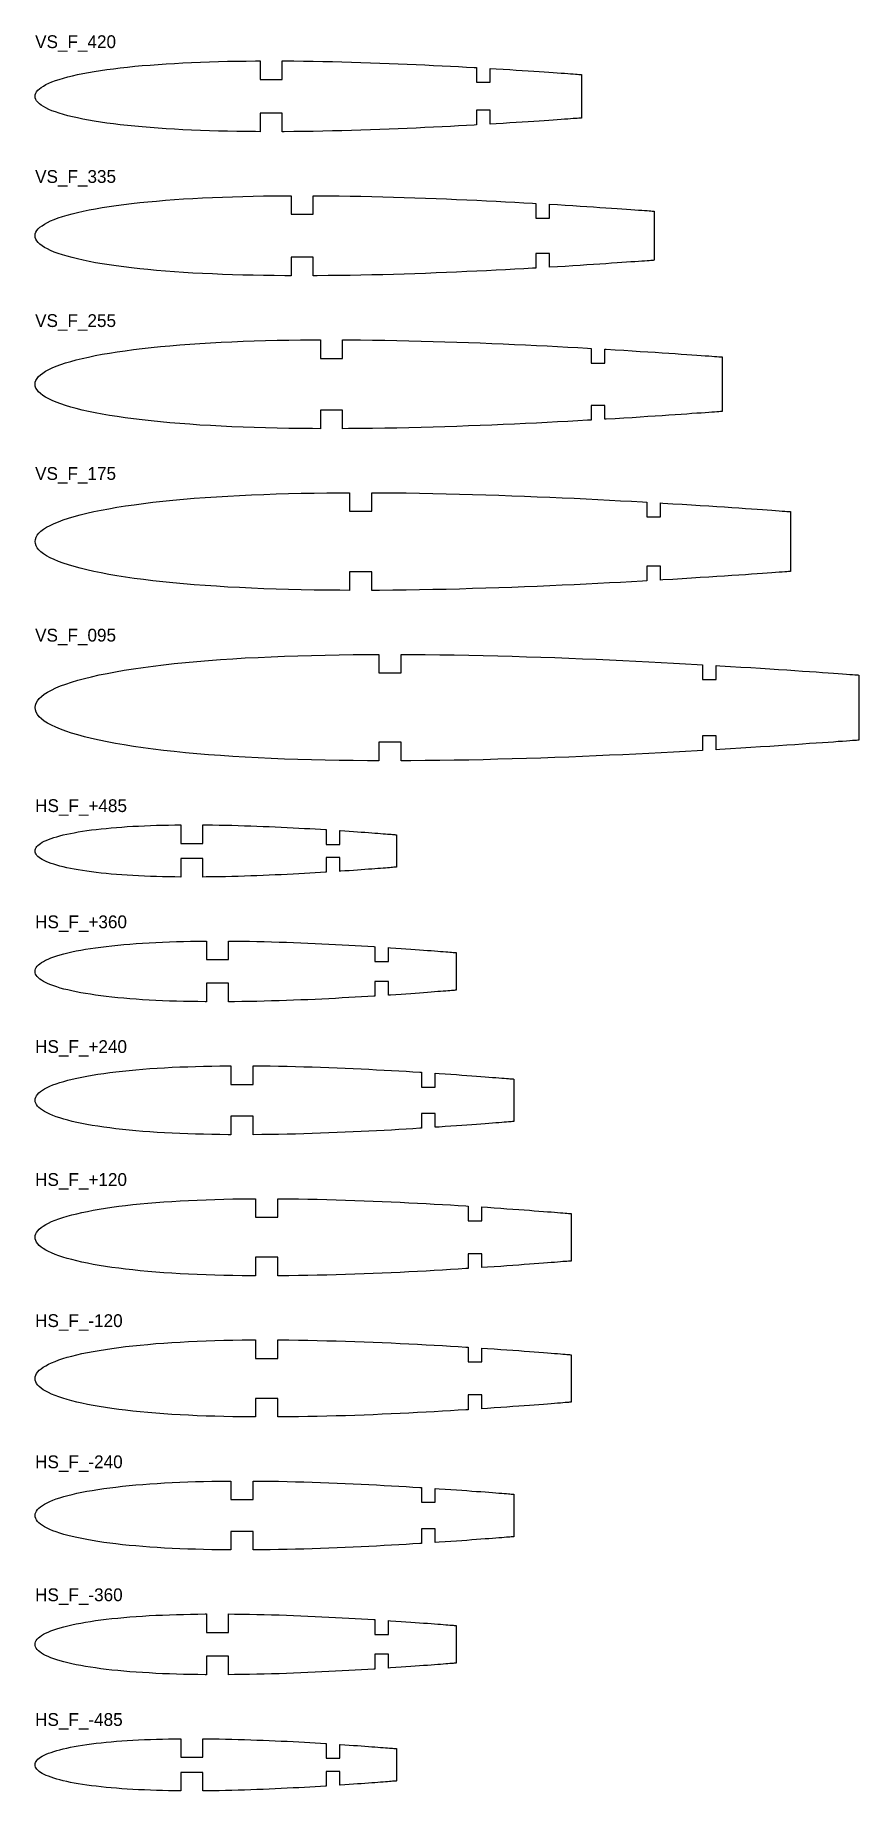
# Model space of a CAD drawing. Header units: millimetres. Extents: x 10 to 203, y 10 to 421.
import ezdxf

# ---------------------------------------------------------------- set-up
doc = ezdxf.new("R2010")
doc.units = ezdxf.units.MM
doc.layers.add('CUT', color=1, linetype='Continuous')
doc.layers.add('ENGRAVE_ID', color=5, linetype='Continuous')

msp = doc.modelspace()

# ---------------------------------------------------------------- linework, layer by layer
at = {"layer": 'CUT'}
for points in [[(10.64, 408.4), (10.99, 408.74), (11.43, 409.08), (11.94, 409.4), (12.53, 409.73), (13.2, 410.05), (13.95, 410.36), (14.76, 410.66), (15.66, 410.96), (16.62, 411.24), (17.66, 411.53), (18.76, 411.8), (19.94, 412.06), (21.18, 412.32), (22.49, 412.56), (23.86, 412.8), (25.3, 413.03), (26.79, 413.25), (28.35, 413.45), (29.96, 413.65), (31.63, 413.83), (33.34, 414.01), (35.11, 414.17), (36.93, 414.32), (38.8, 414.46), (40.7, 414.59), (42.65, 414.71), (44.64, 414.82), (46.67, 414.91), (48.73, 415), (50.82, 415.07), (52.94, 415.13), (55.08, 415.18), (57.25, 415.22), (59.44, 415.25), (61.65, 415.27), (62.69, 415.28), (62.69, 410.93), (67.89, 410.93), (67.89, 415.28), (68.36, 415.27), (70.61, 415.26), (72.87, 415.23), (75.13, 415.2), (77.39, 415.16), (79.64, 415.11), (81.89, 415.06), (84.12, 414.99), (86.35, 414.93), (88.56, 414.86), (90.75, 414.78), (92.92, 414.7), (95.06, 414.61), (97.18, 414.52), (99.27, 414.43), (101.33, 414.33), (103.36, 414.24), (105.35, 414.14), (107.3, 414.04), (109.2, 413.94), (111.07, 413.83), (112.89, 413.73), (113.44, 413.7), (113.44, 410.26), (116.64, 410.26), (116.64, 413.51), (118.04, 413.43), (119.65, 413.33), (121.21, 413.23), (122.7, 413.14), (124.14, 413.05), (125.51, 412.96), (126.82, 412.87), (128.06, 412.79), (129.24, 412.71), (130.34, 412.63), (131.38, 412.56), (132.34, 412.49), (133.24, 412.43), (134.05, 412.37), (134.8, 412.32), (135.47, 412.27), (136.06, 412.23), (136.57, 412.19), (137.01, 412.16), (137.36, 412.13), (137.64, 412.11), (137.84, 412.1), (137.96, 412.09), (138, 412.09), (138, 401.89), (137.96, 401.89), (137.84, 401.88), (137.64, 401.87), (137.36, 401.85), (137.01, 401.82), (136.57, 401.79), (136.06, 401.75), (135.47, 401.71), (134.8, 401.66), (134.05, 401.61), (133.24, 401.55), (132.34, 401.49), (131.38, 401.42), (130.34, 401.35), (129.24, 401.27), (128.06, 401.19), (126.82, 401.11), (125.51, 401.02), (124.14, 400.93), (122.7, 400.84), (121.21, 400.74), (119.65, 400.65), (118.04, 400.55), (116.64, 400.47), (116.64, 403.72), (113.44, 403.72), (113.44, 400.28), (112.89, 400.25), (111.07, 400.14), (109.2, 400.04), (107.3, 399.94), (105.35, 399.84), (103.36, 399.74), (101.33, 399.65), (99.27, 399.55), (97.18, 399.46), (95.06, 399.37), (92.92, 399.28), (90.75, 399.2), (88.56, 399.12), (86.35, 399.05), (84.12, 398.99), (81.89, 398.92), (79.64, 398.87), (77.39, 398.82), (75.13, 398.78), (72.87, 398.75), (70.61, 398.72), (68.36, 398.7), (67.89, 398.7), (67.89, 403.05), (62.69, 403.05), (62.69, 398.7), (61.65, 398.71), (59.44, 398.73), (57.25, 398.76), (55.08, 398.8), (52.94, 398.85), (50.82, 398.91), (48.73, 398.98), (46.67, 399.07), (44.64, 399.16), (42.65, 399.27), (40.7, 399.39), (38.8, 399.52), (36.93, 399.66), (35.11, 399.81), (33.34, 399.97), (31.63, 400.15), (29.96, 400.33), (28.35, 400.53), (26.79, 400.73), (25.3, 400.95), (23.86, 401.18), (22.49, 401.41), (21.18, 401.66), (19.94, 401.92), (18.76, 402.18), (17.66, 402.45), (16.62, 402.73), (15.66, 403.02), (14.76, 403.32), (13.95, 403.62), (13.2, 403.93), (12.53, 404.25), (11.94, 404.57), (11.43, 404.9), (10.99, 405.24), (10.64, 405.58), (10.36, 405.92), (10.16, 406.27), (10.04, 406.63), (10, 406.99), (10.04, 407.35), (10.16, 407.7), (10.36, 408.06)], [(10.72, 375.92), (11.13, 376.31), (11.62, 376.68), (12.2, 377.06), (12.87, 377.42), (13.63, 377.78), (14.47, 378.13), (15.4, 378.48), (16.41, 378.81), (17.5, 379.14), (18.67, 379.46), (19.93, 379.77), (21.26, 380.07), (22.67, 380.36), (24.15, 380.63), (25.7, 380.9), (27.33, 381.16), (29.02, 381.4), (30.78, 381.64), (32.61, 381.86), (34.5, 382.07), (36.44, 382.27), (38.45, 382.45), (40.51, 382.62), (42.62, 382.78), (44.78, 382.93), (46.99, 383.06), (49.24, 383.18), (51.54, 383.29), (53.87, 383.38), (56.24, 383.47), (58.64, 383.54), (61.07, 383.59), (63.53, 383.64), (66.01, 383.67), (68.51, 383.7), (69.97, 383.7), (69.97, 379.36), (75.17, 379.36), (75.17, 383.7), (76.11, 383.7), (78.66, 383.68), (81.22, 383.65), (83.78, 383.61), (86.34, 383.57), (88.89, 383.51), (91.43, 383.45), (93.97, 383.38), (96.49, 383.3), (98.99, 383.22), (101.47, 383.13), (103.93, 383.04), (106.36, 382.94), (108.76, 382.84), (111.13, 382.74), (113.46, 382.63), (115.76, 382.52), (118.01, 382.41), (120.22, 382.29), (122.38, 382.18), (124.49, 382.06), (126.55, 381.95), (127.29, 381.91), (127.29, 378.46), (130.49, 378.46), (130.49, 381.72), (130.5, 381.72), (132.39, 381.61), (134.22, 381.49), (135.98, 381.38), (137.67, 381.28), (139.3, 381.17), (140.85, 381.07), (142.33, 380.97), (143.74, 380.88), (145.07, 380.79), (146.33, 380.7), (147.5, 380.62), (148.59, 380.54), (149.6, 380.47), (150.53, 380.41), (151.37, 380.34), (152.13, 380.29), (152.8, 380.24), (153.38, 380.2), (153.87, 380.16), (154.28, 380.13), (154.59, 380.11), (154.82, 380.09), (154.95, 380.08), (155, 380.08), (155, 368.56), (154.95, 368.56), (154.82, 368.55), (154.59, 368.53), (154.28, 368.51), (153.87, 368.48), (153.38, 368.45), (152.8, 368.4), (152.13, 368.36), (151.37, 368.3), (150.53, 368.24), (149.6, 368.17), (148.59, 368.1), (147.5, 368.03), (146.33, 367.95), (145.07, 367.86), (143.74, 367.77), (142.33, 367.67), (140.85, 367.58), (139.3, 367.47), (137.67, 367.37), (135.98, 367.26), (134.22, 367.15), (132.39, 367.04), (130.5, 366.93), (130.49, 366.93), (130.49, 370.18), (127.29, 370.18), (127.29, 366.74), (126.55, 366.7), (124.49, 366.58), (122.38, 366.47), (120.22, 366.35), (118.01, 366.24), (115.76, 366.12), (113.46, 366.01), (111.13, 365.91), (108.76, 365.8), (106.36, 365.7), (103.93, 365.6), (101.47, 365.51), (98.99, 365.42), (96.49, 365.34), (93.97, 365.27), (91.43, 365.2), (88.89, 365.13), (86.34, 365.08), (83.78, 365.03), (81.22, 364.99), (78.66, 364.97), (76.11, 364.95), (75.17, 364.94), (75.17, 369.29), (69.97, 369.29), (69.97, 364.94), (68.51, 364.95), (66.01, 364.97), (63.53, 365.01), (61.07, 365.05), (58.64, 365.11), (56.24, 365.18), (53.87, 365.26), (51.54, 365.36), (49.24, 365.46), (46.99, 365.58), (44.78, 365.72), (42.62, 365.86), (40.51, 366.02), (38.45, 366.19), (36.44, 366.38), (34.5, 366.58), (32.61, 366.79), (30.78, 367.01), (29.02, 367.24), (27.33, 367.49), (25.7, 367.74), (24.15, 368.01), (22.67, 368.29), (21.26, 368.58), (19.93, 368.88), (18.67, 369.19), (17.5, 369.51), (16.41, 369.83), (15.4, 370.17), (14.47, 370.51), (13.63, 370.86), (12.87, 371.22), (12.2, 371.59), (11.62, 371.96), (11.13, 372.34), (10.72, 372.73), (10.41, 373.12), (10.18, 373.51), (10.05, 373.92), (10, 374.32), (10.05, 374.73), (10.18, 375.13), (10.41, 375.53)], [(10.8, 341.31), (11.25, 341.73), (11.8, 342.15), (12.44, 342.57), (13.19, 342.97), (14.03, 343.37), (14.96, 343.76), (15.99, 344.14), (17.11, 344.52), (18.33, 344.88), (19.63, 345.23), (21.02, 345.58), (22.5, 345.91), (24.06, 346.23), (25.71, 346.54), (27.44, 346.84), (29.24, 347.12), (31.12, 347.39), (33.08, 347.65), (35.1, 347.9), (37.2, 348.13), (39.36, 348.35), (41.59, 348.55), (43.88, 348.75), (46.22, 348.92), (48.62, 349.08), (51.07, 349.23), (53.57, 349.36), (56.12, 349.48), (58.71, 349.59), (61.34, 349.68), (64.01, 349.76), (66.71, 349.82), (69.44, 349.87), (72.19, 349.91), (74.97, 349.93), (76.83, 349.94), (76.83, 345.6), (82.03, 345.6), (82.03, 349.94), (83.41, 349.94), (86.24, 349.91), (89.08, 349.88), (91.92, 349.84), (94.76, 349.79), (97.59, 349.73), (100.42, 349.66), (103.23, 349.58), (106.03, 349.5), (108.81, 349.41), (111.56, 349.31), (114.29, 349.2), (116.99, 349.1), (119.66, 348.98), (122.29, 348.87), (124.88, 348.75), (127.43, 348.63), (129.93, 348.5), (132.38, 348.37), (134.78, 348.25), (137.12, 348.12), (139.41, 347.99), (140.31, 347.94), (140.31, 344.49), (143.51, 344.49), (143.51, 347.75), (143.8, 347.73), (145.9, 347.61), (147.92, 347.48), (149.88, 347.36), (151.76, 347.24), (153.56, 347.13), (155.29, 347.01), (156.94, 346.9), (158.5, 346.8), (159.98, 346.7), (161.37, 346.6), (162.67, 346.51), (163.89, 346.43), (165.01, 346.35), (166.04, 346.27), (166.97, 346.21), (167.81, 346.15), (168.56, 346.09), (169.2, 346.05), (169.75, 346.01), (170.2, 345.97), (170.55, 345.95), (170.8, 345.93), (170.95, 345.92), (171, 345.91), (171, 333.15), (170.95, 333.15), (170.8, 333.14), (170.55, 333.12), (170.2, 333.09), (169.75, 333.06), (169.2, 333.02), (168.56, 332.97), (167.81, 332.92), (166.97, 332.86), (166.04, 332.79), (165.01, 332.72), (163.89, 332.64), (162.67, 332.55), (161.37, 332.46), (159.98, 332.37), (158.5, 332.27), (156.94, 332.16), (155.29, 332.05), (153.56, 331.94), (151.76, 331.82), (149.88, 331.7), (147.92, 331.58), (145.9, 331.46), (143.8, 331.33), (143.51, 331.32), (143.51, 334.57), (140.31, 334.57), (140.31, 331.13), (139.41, 331.08), (137.12, 330.95), (134.78, 330.82), (132.38, 330.69), (129.93, 330.57), (127.43, 330.44), (124.88, 330.32), (122.29, 330.2), (119.66, 330.08), (116.99, 329.97), (114.29, 329.86), (111.56, 329.76), (108.81, 329.66), (106.03, 329.57), (103.23, 329.48), (100.42, 329.41), (97.59, 329.34), (94.76, 329.28), (91.92, 329.23), (89.08, 329.18), (86.24, 329.15), (83.41, 329.13), (82.03, 329.12), (82.03, 333.47), (76.83, 333.47), (76.83, 329.12), (74.97, 329.13), (72.19, 329.16), (69.44, 329.19), (66.71, 329.24), (64.01, 329.31), (61.34, 329.39), (58.71, 329.48), (56.12, 329.58), (53.57, 329.7), (51.07, 329.83), (48.62, 329.98), (46.22, 330.14), (43.88, 330.32), (41.59, 330.51), (39.36, 330.72), (37.2, 330.93), (35.1, 331.17), (33.08, 331.41), (31.12, 331.67), (29.24, 331.94), (27.44, 332.23), (25.71, 332.53), (24.06, 332.84), (22.5, 333.16), (21.02, 333.49), (19.63, 333.83), (18.33, 334.19), (17.11, 334.55), (15.99, 334.92), (14.96, 335.3), (14.03, 335.69), (13.19, 336.09), (12.44, 336.5), (11.8, 336.91), (11.25, 337.33), (10.8, 337.76), (10.45, 338.19), (10.2, 338.63), (10.05, 339.08), (10, 339.53), (10.05, 339.99), (10.2, 340.43), (10.45, 340.87)], [(10.88, 304.63), (11.37, 305.1), (11.98, 305.57), (12.69, 306.02), (13.51, 306.47), (14.43, 306.9), (15.46, 307.33), (16.59, 307.75), (17.82, 308.16), (19.16, 308.56), (20.59, 308.95), (22.12, 309.33), (23.74, 309.69), (25.46, 310.04), (27.27, 310.38), (29.17, 310.71), (31.15, 311.02), (33.22, 311.32), (35.37, 311.61), (37.6, 311.88), (39.9, 312.13), (42.28, 312.37), (44.73, 312.6), (47.24, 312.81), (49.82, 313), (52.46, 313.18), (55.15, 313.34), (57.9, 313.49), (60.71, 313.62), (63.55, 313.74), (66.44, 313.84), (69.38, 313.92), (72.34, 313.99), (75.34, 314.05), (78.37, 314.09), (81.43, 314.11), (83.69, 314.12), (83.69, 309.78), (88.89, 309.78), (88.89, 314.12), (90.7, 314.12), (93.82, 314.09), (96.94, 314.06), (100.06, 314.01), (103.18, 313.95), (106.3, 313.88), (109.41, 313.81), (112.5, 313.72), (115.57, 313.63), (118.63, 313.53), (121.66, 313.42), (124.66, 313.31), (127.62, 313.19), (130.56, 313.07), (133.45, 312.94), (136.29, 312.81), (139.1, 312.67), (141.85, 312.53), (144.54, 312.39), (147.18, 312.25), (149.76, 312.11), (152.27, 311.97), (153.34, 311.91), (153.34, 308.47), (156.54, 308.47), (156.54, 311.72), (157.1, 311.69), (159.4, 311.55), (161.63, 311.42), (163.78, 311.28), (165.85, 311.15), (167.83, 311.02), (169.73, 310.9), (171.54, 310.78), (173.26, 310.66), (174.88, 310.55), (176.41, 310.45), (177.84, 310.35), (179.18, 310.25), (180.41, 310.17), (181.54, 310.08), (182.57, 310.01), (183.49, 309.94), (184.31, 309.89), (185.02, 309.83), (185.63, 309.79), (186.12, 309.75), (186.5, 309.73), (186.78, 309.7), (186.94, 309.69), (187, 309.69), (187, 295.68), (186.94, 295.68), (186.78, 295.66), (186.5, 295.64), (186.12, 295.62), (185.63, 295.58), (185.02, 295.54), (184.31, 295.48), (183.49, 295.42), (182.57, 295.36), (181.54, 295.28), (180.41, 295.2), (179.18, 295.12), (177.84, 295.02), (176.41, 294.92), (174.88, 294.82), (173.26, 294.71), (171.54, 294.59), (169.73, 294.47), (167.83, 294.35), (165.85, 294.22), (163.78, 294.09), (161.63, 293.95), (159.4, 293.82), (157.1, 293.68), (156.54, 293.65), (156.54, 296.9), (153.34, 296.9), (153.34, 293.46), (152.27, 293.4), (149.76, 293.26), (147.18, 293.11), (144.54, 292.97), (141.85, 292.84), (139.1, 292.7), (136.29, 292.56), (133.45, 292.43), (130.56, 292.3), (127.62, 292.18), (124.66, 292.06), (121.66, 291.95), (118.63, 291.84), (115.57, 291.74), (112.5, 291.65), (109.41, 291.56), (106.3, 291.48), (103.18, 291.42), (100.06, 291.36), (96.94, 291.31), (93.82, 291.28), (90.7, 291.25), (88.89, 291.25), (88.89, 295.59), (83.69, 295.59), (83.69, 291.25), (81.43, 291.26), (78.37, 291.28), (75.34, 291.32), (72.34, 291.38), (69.38, 291.45), (66.44, 291.53), (63.55, 291.63), (60.71, 291.75), (57.9, 291.88), (55.15, 292.03), (52.46, 292.19), (49.82, 292.37), (47.24, 292.56), (44.73, 292.77), (42.28, 293), (39.9, 293.24), (37.6, 293.49), (35.37, 293.76), (33.22, 294.05), (31.15, 294.35), (29.17, 294.66), (27.27, 294.99), (25.46, 295.33), (23.74, 295.68), (22.12, 296.04), (20.59, 296.42), (19.16, 296.81), (17.82, 297.21), (16.59, 297.62), (15.46, 298.04), (14.43, 298.46), (13.51, 298.9), (12.69, 299.35), (11.98, 299.8), (11.37, 300.27), (10.88, 300.74), (10.5, 301.21), (10.22, 301.7), (10.06, 302.19), (10, 302.68), (10.06, 303.18), (10.22, 303.67), (10.5, 304.16)], [(10.96, 265.9), (11.5, 266.41), (12.16, 266.92), (12.93, 267.41), (13.82, 267.9), (14.83, 268.38), (15.95, 268.85), (17.18, 269.3), (18.53, 269.75), (19.98, 270.18), (21.55, 270.61), (23.21, 271.02), (24.99, 271.42), (26.86, 271.8), (28.83, 272.17), (30.9, 272.53), (33.07, 272.87), (35.32, 273.19), (37.66, 273.51), (40.09, 273.8), (42.61, 274.08), (45.2, 274.34), (47.87, 274.59), (50.61, 274.81), (53.42, 275.02), (56.3, 275.22), (59.24, 275.4), (62.24, 275.55), (65.29, 275.7), (68.39, 275.82), (71.55, 275.93), (74.74, 276.02), (77.98, 276.1), (81.25, 276.16), (84.55, 276.2), (87.88, 276.23), (90.54, 276.25), (90.54, 271.9), (95.74, 271.9), (95.74, 276.24), (98, 276.24), (101.39, 276.21), (104.8, 276.17), (108.2, 276.12), (111.61, 276.06), (115, 275.98), (118.39, 275.9), (121.76, 275.81), (125.12, 275.71), (128.45, 275.6), (131.75, 275.48), (135.02, 275.36), (138.26, 275.23), (141.45, 275.09), (144.61, 274.95), (147.71, 274.81), (150.76, 274.66), (153.76, 274.51), (156.7, 274.36), (159.58, 274.2), (162.39, 274.05), (165.13, 273.9), (166.37, 273.82), (166.37, 270.38), (169.57, 270.38), (169.57, 273.64), (170.39, 273.59), (172.91, 273.44), (175.34, 273.29), (177.68, 273.14), (179.93, 273), (182.1, 272.86), (184.17, 272.72), (186.14, 272.59), (188.01, 272.47), (189.79, 272.35), (191.45, 272.23), (193.02, 272.12), (194.47, 272.02), (195.82, 271.93), (197.05, 271.84), (198.17, 271.76), (199.18, 271.68), (200.07, 271.62), (200.84, 271.56), (201.5, 271.52), (202.04, 271.48), (202.46, 271.44), (202.76, 271.42), (202.94, 271.41), (203, 271.4), (203, 256.15), (202.94, 256.15), (202.76, 256.13), (202.46, 256.11), (202.04, 256.08), (201.5, 256.04), (200.84, 255.99), (200.07, 255.94), (199.18, 255.87), (198.17, 255.8), (197.05, 255.72), (195.82, 255.63), (194.47, 255.54), (193.02, 255.43), (191.45, 255.33), (189.79, 255.21), (188.01, 255.09), (186.14, 254.96), (184.17, 254.83), (182.1, 254.7), (179.93, 254.56), (177.68, 254.41), (175.34, 254.27), (172.91, 254.12), (170.39, 253.97), (169.57, 253.92), (169.57, 257.17), (166.37, 257.17), (166.37, 253.73), (165.13, 253.66), (162.39, 253.51), (159.58, 253.35), (156.7, 253.2), (153.76, 253.05), (150.76, 252.9), (147.71, 252.75), (144.61, 252.61), (141.45, 252.47), (138.26, 252.33), (135.02, 252.2), (131.75, 252.08), (128.45, 251.96), (125.12, 251.85), (121.76, 251.75), (118.39, 251.66), (115, 251.57), (111.61, 251.5), (108.2, 251.44), (104.8, 251.39), (101.39, 251.35), (98, 251.32), (95.74, 251.31), (95.74, 255.66), (90.54, 255.66), (90.54, 251.31), (87.88, 251.32), (84.55, 251.35), (81.25, 251.4), (77.98, 251.46), (74.74, 251.53), (71.55, 251.62), (68.39, 251.73), (65.29, 251.86), (62.24, 252), (59.24, 252.16), (56.3, 252.34), (53.42, 252.53), (50.61, 252.74), (47.87, 252.97), (45.2, 253.22), (42.61, 253.48), (40.09, 253.76), (37.66, 254.05), (35.32, 254.36), (33.07, 254.69), (30.9, 255.03), (28.83, 255.39), (26.86, 255.76), (24.99, 256.14), (23.21, 256.54), (21.55, 256.95), (19.98, 257.37), (18.53, 257.81), (17.18, 258.25), (15.95, 258.71), (14.83, 259.18), (13.82, 259.65), (12.93, 260.14), (12.16, 260.64), (11.5, 261.14), (10.96, 261.65), (10.54, 262.17), (10.24, 262.7), (10.06, 263.24), (10, 263.78), (10.06, 264.32), (10.24, 264.85), (10.54, 265.38)], [(10.42, 231.24), (10.66, 231.49), (10.95, 231.74), (11.29, 231.98), (11.68, 232.22), (12.12, 232.45), (12.61, 232.68), (13.15, 232.9), (13.74, 233.12), (14.38, 233.33), (15.07, 233.54), (15.8, 233.74), (16.58, 233.94), (17.4, 234.13), (18.26, 234.31), (19.17, 234.48), (20.12, 234.65), (21.11, 234.81), (22.14, 234.96), (23.2, 235.11), (24.31, 235.24), (25.44, 235.37), (26.61, 235.49), (27.82, 235.6), (29.05, 235.71), (30.31, 235.8), (31.6, 235.89), (32.92, 235.97), (34.26, 236.04), (35.62, 236.1), (37, 236.16), (38.41, 236.2), (39.83, 236.24), (41.26, 236.27), (42.71, 236.3), (44.12, 236.31), (44.12, 231.97), (49.32, 231.97), (49.32, 236.31), (50.1, 236.3), (51.59, 236.28), (53.09, 236.26), (54.58, 236.23), (56.07, 236.2), (57.56, 236.16), (59.04, 236.11), (60.51, 236.06), (61.97, 236.01), (63.42, 235.96), (64.85, 235.9), (66.27, 235.83), (67.68, 235.77), (69.06, 235.7), (70.42, 235.63), (71.76, 235.56), (73.08, 235.49), (74.37, 235.42), (75.63, 235.34), (76.86, 235.27), (78.07, 235.19), (78.17, 235.19), (78.17, 231.73), (81.37, 231.73), (81.37, 234.98), (81.48, 234.97), (82.54, 234.9), (83.57, 234.83), (84.56, 234.76), (85.51, 234.69), (86.42, 234.63), (87.28, 234.56), (88.1, 234.5), (88.88, 234.44), (89.61, 234.39), (90.3, 234.34), (90.94, 234.29), (91.53, 234.24), (92.07, 234.2), (92.56, 234.16), (93, 234.12), (93.39, 234.09), (93.73, 234.06), (94.02, 234.04), (94.26, 234.02), (94.44, 234.01), (94.57, 234), (94.65, 233.99), (94.68, 233.99), (94.68, 226.41), (94.65, 226.41), (94.57, 226.4), (94.44, 226.39), (94.26, 226.38), (94.02, 226.36), (93.73, 226.33), (93.39, 226.31), (93, 226.28), (92.56, 226.24), (92.07, 226.2), (91.53, 226.16), (90.94, 226.11), (90.3, 226.06), (89.61, 226.01), (88.88, 225.96), (88.1, 225.9), (87.28, 225.84), (86.42, 225.77), (85.51, 225.71), (84.56, 225.64), (83.57, 225.57), (82.54, 225.5), (81.48, 225.43), (81.37, 225.42), (81.37, 228.67), (78.17, 228.67), (78.17, 225.21), (78.07, 225.21), (76.86, 225.13), (75.63, 225.06), (74.37, 224.98), (73.08, 224.91), (71.76, 224.84), (70.42, 224.77), (69.06, 224.7), (67.68, 224.63), (66.27, 224.57), (64.85, 224.5), (63.42, 224.44), (61.97, 224.39), (60.51, 224.33), (59.04, 224.29), (57.56, 224.24), (56.07, 224.2), (54.58, 224.17), (53.09, 224.14), (51.59, 224.11), (50.1, 224.1), (49.32, 224.09), (49.32, 228.43), (44.12, 228.43), (44.12, 224.09), (42.71, 224.1), (41.26, 224.13), (39.83, 224.16), (38.41, 224.2), (37, 224.24), (35.62, 224.3), (34.26, 224.36), (32.92, 224.43), (31.6, 224.51), (30.31, 224.6), (29.05, 224.69), (27.82, 224.79), (26.61, 224.91), (25.44, 225.03), (24.31, 225.16), (23.2, 225.29), (22.14, 225.44), (21.11, 225.59), (20.12, 225.75), (19.17, 225.92), (18.26, 226.09), (17.4, 226.27), (16.58, 226.46), (15.8, 226.66), (15.07, 226.86), (14.38, 227.07), (13.74, 227.28), (13.15, 227.5), (12.61, 227.72), (12.12, 227.95), (11.68, 228.18), (11.29, 228.42), (10.95, 228.66), (10.66, 228.91), (10.42, 229.16), (10.24, 229.41), (10.11, 229.67), (10.03, 229.93), (10, 230.2), (10.03, 230.46), (10.11, 230.73), (10.24, 230.98)], [(10.49, 203.19), (10.77, 203.48), (11.1, 203.77), (11.5, 204.05), (11.95, 204.33), (12.47, 204.6), (13.04, 204.86), (13.67, 205.13), (14.36, 205.38), (15.1, 205.63), (15.9, 205.87), (16.76, 206.1), (17.66, 206.33), (18.62, 206.55), (19.63, 206.76), (20.69, 206.96), (21.79, 207.16), (22.95, 207.34), (24.14, 207.52), (25.39, 207.69), (26.67, 207.85), (28, 208), (29.36, 208.14), (30.76, 208.27), (32.2, 208.39), (33.67, 208.5), (35.17, 208.6), (36.71, 208.69), (38.27, 208.78), (39.86, 208.85), (41.47, 208.91), (43.1, 208.96), (44.76, 209.01), (46.43, 209.04), (48.12, 209.07), (49.82, 209.09), (50.12, 209.09), (50.12, 204.75), (55.32, 204.75), (55.32, 209.09), (56.73, 209.08), (58.47, 209.06), (60.21, 209.03), (61.95, 208.99), (63.69, 208.95), (65.42, 208.91), (67.14, 208.85), (68.86, 208.8), (70.56, 208.74), (72.25, 208.67), (73.92, 208.6), (75.58, 208.53), (77.21, 208.45), (78.82, 208.37), (80.41, 208.29), (81.97, 208.21), (83.51, 208.12), (85.01, 208.04), (86.48, 207.95), (87.92, 207.87), (89.32, 207.78), (89.57, 207.76), (89.57, 204.31), (92.77, 204.31), (92.77, 207.56), (93.29, 207.52), (94.54, 207.44), (95.73, 207.35), (96.89, 207.27), (97.99, 207.19), (99.05, 207.12), (100.06, 207.04), (101.02, 206.97), (101.92, 206.9), (102.78, 206.84), (103.58, 206.78), (104.32, 206.72), (105.01, 206.67), (105.64, 206.62), (106.21, 206.57), (106.73, 206.53), (107.18, 206.49), (107.58, 206.46), (107.91, 206.43), (108.19, 206.41), (108.4, 206.39), (108.56, 206.38), (108.65, 206.37), (108.68, 206.37), (108.68, 197.58), (108.65, 197.58), (108.56, 197.57), (108.4, 197.56), (108.19, 197.54), (107.91, 197.52), (107.58, 197.49), (107.18, 197.46), (106.73, 197.43), (106.21, 197.38), (105.64, 197.34), (105.01, 197.29), (104.32, 197.24), (103.58, 197.18), (102.78, 197.12), (101.92, 197.05), (101.02, 196.98), (100.06, 196.91), (99.05, 196.84), (97.99, 196.76), (96.89, 196.68), (95.73, 196.6), (94.54, 196.52), (93.29, 196.44), (92.77, 196.4), (92.77, 199.65), (89.57, 199.65), (89.57, 196.19), (89.32, 196.18), (87.92, 196.09), (86.48, 196), (85.01, 195.92), (83.51, 195.83), (81.97, 195.75), (80.41, 195.66), (78.82, 195.58), (77.21, 195.5), (75.58, 195.43), (73.92, 195.35), (72.25, 195.29), (70.56, 195.22), (68.86, 195.16), (67.14, 195.1), (65.42, 195.05), (63.69, 195), (61.95, 194.96), (60.21, 194.93), (58.47, 194.9), (56.73, 194.88), (55.32, 194.87), (55.32, 199.21), (50.12, 199.21), (50.12, 194.87), (49.82, 194.87), (48.12, 194.89), (46.43, 194.91), (44.76, 194.95), (43.1, 194.99), (41.47, 195.04), (39.86, 195.11), (38.27, 195.18), (36.71, 195.26), (35.17, 195.35), (33.67, 195.45), (32.2, 195.57), (30.76, 195.69), (29.36, 195.82), (28, 195.96), (26.67, 196.11), (25.39, 196.27), (24.14, 196.43), (22.95, 196.61), (21.79, 196.8), (20.69, 196.99), (19.63, 197.2), (18.62, 197.41), (17.66, 197.63), (16.76, 197.85), (15.9, 198.09), (15.1, 198.33), (14.36, 198.58), (13.67, 198.83), (13.04, 199.09), (12.47, 199.36), (11.95, 199.63), (11.5, 199.91), (11.1, 200.19), (10.77, 200.48), (10.49, 200.77), (10.28, 201.06), (10.12, 201.36), (10.03, 201.67), (10, 201.98), (10.03, 202.29), (10.12, 202.59), (10.28, 202.89)], [(10.56, 173.17), (10.87, 173.5), (11.25, 173.83), (11.7, 174.15), (12.22, 174.46), (12.81, 174.77), (13.46, 175.07), (14.17, 175.37), (14.95, 175.66), (15.8, 175.94), (16.71, 176.21), (17.68, 176.48), (18.71, 176.73), (19.79, 176.98), (20.94, 177.22), (22.14, 177.45), (23.4, 177.67), (24.71, 177.89), (26.07, 178.09), (27.48, 178.28), (28.94, 178.46), (30.45, 178.63), (32, 178.79), (33.59, 178.94), (35.22, 179.07), (36.9, 179.2), (38.6, 179.31), (40.35, 179.42), (42.12, 179.51), (43.92, 179.59), (45.75, 179.66), (47.61, 179.72), (49.49, 179.77), (51.39, 179.81), (53.31, 179.84), (55.24, 179.86), (55.88, 179.87), (55.88, 175.52), (61.08, 175.52), (61.08, 179.87), (61.12, 179.87), (63.09, 179.85), (65.07, 179.83), (67.05, 179.79), (69.03, 179.75), (71, 179.71), (72.97, 179.65), (74.93, 179.6), (76.88, 179.53), (78.81, 179.46), (80.73, 179.39), (82.63, 179.31), (84.51, 179.22), (86.37, 179.14), (88.2, 179.05), (90, 178.95), (91.77, 178.86), (93.52, 178.76), (95.22, 178.67), (96.9, 178.57), (98.53, 178.47), (100.12, 178.37), (100.51, 178.35), (100.51, 174.89), (103.71, 174.89), (103.71, 178.14), (104.64, 178.08), (106.05, 177.98), (107.41, 177.89), (108.72, 177.79), (109.98, 177.7), (111.18, 177.62), (112.33, 177.53), (113.41, 177.45), (114.44, 177.37), (115.41, 177.3), (116.32, 177.23), (117.17, 177.16), (117.95, 177.1), (118.66, 177.05), (119.31, 177), (119.9, 176.95), (120.42, 176.91), (120.87, 176.87), (121.25, 176.84), (121.56, 176.81), (121.81, 176.79), (121.98, 176.78), (122.09, 176.77), (122.12, 176.77), (122.12, 166.82), (122.09, 166.82), (121.98, 166.81), (121.81, 166.79), (121.56, 166.77), (121.25, 166.75), (120.87, 166.72), (120.42, 166.68), (119.9, 166.64), (119.31, 166.59), (118.66, 166.54), (117.95, 166.48), (117.17, 166.42), (116.32, 166.36), (115.41, 166.29), (114.44, 166.21), (113.41, 166.14), (112.33, 166.06), (111.18, 165.97), (109.98, 165.88), (108.72, 165.79), (107.41, 165.7), (106.05, 165.61), (104.64, 165.51), (103.71, 165.45), (103.71, 168.69), (100.51, 168.69), (100.51, 165.24), (100.12, 165.22), (98.53, 165.12), (96.9, 165.02), (95.22, 164.92), (93.52, 164.82), (91.77, 164.73), (90, 164.63), (88.2, 164.54), (86.37, 164.45), (84.51, 164.36), (82.63, 164.28), (80.73, 164.2), (78.81, 164.13), (76.88, 164.06), (74.93, 163.99), (72.97, 163.93), (71, 163.88), (69.03, 163.83), (67.05, 163.79), (65.07, 163.76), (63.09, 163.74), (61.12, 163.72), (61.08, 163.72), (61.08, 168.06), (55.88, 168.06), (55.88, 163.72), (55.24, 163.72), (53.31, 163.74), (51.39, 163.77), (49.49, 163.81), (47.61, 163.86), (45.75, 163.92), (43.92, 164), (42.12, 164.08), (40.35, 164.17), (38.6, 164.27), (36.9, 164.39), (35.22, 164.51), (33.59, 164.65), (32, 164.8), (30.45, 164.96), (28.94, 165.13), (27.48, 165.31), (26.07, 165.5), (24.71, 165.7), (23.4, 165.91), (22.14, 166.13), (20.94, 166.36), (19.79, 166.6), (18.71, 166.85), (17.68, 167.11), (16.71, 167.38), (15.8, 167.65), (14.95, 167.93), (14.17, 168.22), (13.46, 168.52), (12.81, 168.82), (12.22, 169.13), (11.7, 169.44), (11.25, 169.76), (10.87, 170.09), (10.56, 170.42), (10.31, 170.76), (10.14, 171.1), (10.03, 171.44), (10, 171.79), (10.03, 172.14), (10.14, 172.49), (10.31, 172.83)], [(10.62, 141.23), (10.98, 141.6), (11.4, 141.96), (11.91, 142.32), (12.49, 142.67), (13.14, 143.02), (13.87, 143.36), (14.67, 143.69), (15.55, 144.01), (16.49, 144.33), (17.51, 144.63), (18.6, 144.93), (19.75, 145.22), (20.97, 145.5), (22.25, 145.76), (23.6, 146.02), (25.01, 146.27), (26.47, 146.51), (28, 146.73), (29.58, 146.95), (31.21, 147.15), (32.9, 147.34), (34.64, 147.52), (36.42, 147.68), (38.25, 147.83), (40.12, 147.97), (42.03, 148.1), (43.98, 148.22), (45.97, 148.32), (47.99, 148.41), (50.04, 148.49), (52.12, 148.56), (54.22, 148.62), (56.35, 148.66), (58.5, 148.69), (60.67, 148.72), (61.64, 148.72), (61.64, 144.38), (66.84, 144.38), (66.84, 148.72), (67.25, 148.72), (69.46, 148.7), (71.67, 148.67), (73.89, 148.64), (76.1, 148.59), (78.31, 148.54), (80.52, 148.48), (82.71, 148.41), (84.89, 148.34), (87.06, 148.26), (89.21, 148.18), (91.34, 148.09), (93.44, 148), (95.52, 147.9), (97.57, 147.8), (99.59, 147.7), (101.58, 147.59), (103.53, 147.48), (105.44, 147.37), (107.31, 147.26), (109.14, 147.15), (110.92, 147.04), (111.46, 147.01), (111.46, 143.55), (114.66, 143.55), (114.66, 146.8), (115.98, 146.71), (117.56, 146.6), (119.09, 146.5), (120.55, 146.39), (121.96, 146.29), (123.31, 146.19), (124.59, 146.1), (125.81, 146.01), (126.96, 145.92), (128.05, 145.84), (129.07, 145.76), (130.01, 145.69), (130.89, 145.62), (131.69, 145.56), (132.42, 145.5), (133.07, 145.45), (133.65, 145.4), (134.16, 145.36), (134.58, 145.32), (134.94, 145.3), (135.21, 145.27), (135.4, 145.26), (135.52, 145.25), (135.56, 145.24), (135.56, 134.13), (135.52, 134.13), (135.4, 134.12), (135.21, 134.1), (134.94, 134.08), (134.58, 134.05), (134.16, 134.02), (133.65, 133.98), (133.07, 133.93), (132.42, 133.88), (131.69, 133.82), (130.89, 133.76), (130.01, 133.69), (129.07, 133.61), (128.05, 133.54), (126.96, 133.45), (125.81, 133.37), (124.59, 133.28), (123.31, 133.18), (121.96, 133.08), (120.55, 132.98), (119.09, 132.88), (117.56, 132.77), (115.98, 132.67), (114.66, 132.58), (114.66, 135.82), (111.46, 135.82), (111.46, 132.37), (110.92, 132.34), (109.14, 132.23), (107.31, 132.11), (105.44, 132), (103.53, 131.89), (101.58, 131.79), (99.59, 131.68), (97.57, 131.58), (95.52, 131.48), (93.44, 131.38), (91.34, 131.29), (89.21, 131.2), (87.06, 131.11), (84.89, 131.03), (82.71, 130.96), (80.52, 130.9), (78.31, 130.84), (76.1, 130.78), (73.89, 130.74), (71.67, 130.7), (69.46, 130.68), (67.25, 130.66), (66.84, 130.66), (66.84, 135), (61.64, 135), (61.64, 130.66), (60.67, 130.66), (58.5, 130.68), (56.35, 130.71), (54.22, 130.76), (52.12, 130.81), (50.04, 130.88), (47.99, 130.96), (45.97, 131.05), (43.98, 131.16), (42.03, 131.27), (40.12, 131.4), (38.25, 131.54), (36.42, 131.7), (34.64, 131.86), (32.9, 132.04), (31.21, 132.23), (29.58, 132.43), (28, 132.64), (26.47, 132.87), (25.01, 133.11), (23.6, 133.35), (22.25, 133.61), (20.97, 133.88), (19.75, 134.16), (18.6, 134.45), (17.51, 134.74), (16.49, 135.05), (15.55, 135.36), (14.67, 135.69), (13.87, 136.02), (13.14, 136.36), (12.49, 136.7), (11.91, 137.06), (11.4, 137.41), (10.98, 137.78), (10.62, 138.15), (10.35, 138.53), (10.16, 138.91), (10.04, 139.3), (10, 139.69), (10.04, 140.08), (10.16, 140.47), (10.35, 140.85)], [(10.62, 108.16), (10.98, 108.53), (11.4, 108.9), (11.91, 109.25), (12.49, 109.61), (13.14, 109.95), (13.87, 110.29), (14.67, 110.62), (15.55, 110.95), (16.49, 111.26), (17.51, 111.57), (18.6, 111.86), (19.75, 112.15), (20.97, 112.43), (22.25, 112.7), (23.6, 112.96), (25.01, 113.2), (26.47, 113.44), (28, 113.67), (29.58, 113.88), (31.21, 114.08), (32.9, 114.27), (34.64, 114.45), (36.42, 114.61), (38.25, 114.77), (40.12, 114.91), (42.03, 115.04), (43.98, 115.15), (45.97, 115.26), (47.99, 115.35), (50.04, 115.43), (52.12, 115.5), (54.22, 115.55), (56.35, 115.6), (58.5, 115.63), (60.67, 115.65), (61.64, 115.65), (61.64, 111.31), (66.84, 111.31), (66.84, 115.65), (67.25, 115.65), (69.46, 115.63), (71.67, 115.61), (73.89, 115.57), (76.1, 115.53), (78.31, 115.47), (80.52, 115.41), (82.71, 115.35), (84.89, 115.28), (87.06, 115.2), (89.21, 115.11), (91.34, 115.02), (93.44, 114.93), (95.52, 114.83), (97.57, 114.73), (99.59, 114.63), (101.58, 114.52), (103.53, 114.42), (105.44, 114.31), (107.31, 114.2), (109.14, 114.08), (110.92, 113.97), (111.46, 113.94), (111.46, 110.49), (114.66, 110.49), (114.66, 113.73), (115.98, 113.64), (117.56, 113.54), (119.09, 113.43), (120.55, 113.33), (121.96, 113.23), (123.31, 113.13), (124.59, 113.03), (125.81, 112.94), (126.96, 112.86), (128.05, 112.77), (129.07, 112.7), (130.01, 112.62), (130.89, 112.55), (131.69, 112.49), (132.42, 112.43), (133.07, 112.38), (133.65, 112.33), (134.16, 112.29), (134.58, 112.26), (134.94, 112.23), (135.21, 112.21), (135.4, 112.19), (135.52, 112.18), (135.56, 112.18), (135.56, 101.07), (135.52, 101.06), (135.4, 101.05), (135.21, 101.04), (134.94, 101.01), (134.58, 100.99), (134.16, 100.95), (133.65, 100.91), (133.07, 100.86), (132.42, 100.81), (131.69, 100.75), (130.89, 100.69), (130.01, 100.62), (129.07, 100.55), (128.05, 100.47), (126.96, 100.39), (125.81, 100.3), (124.59, 100.21), (123.31, 100.12), (121.96, 100.02), (120.55, 99.92), (119.09, 99.81), (117.56, 99.71), (115.98, 99.6), (114.66, 99.51), (114.66, 102.76), (111.46, 102.76), (111.46, 99.3), (110.92, 99.27), (109.14, 99.16), (107.31, 99.05), (105.44, 98.94), (103.53, 98.83), (101.58, 98.72), (99.59, 98.61), (97.57, 98.51), (95.52, 98.41), (93.44, 98.31), (91.34, 98.22), (89.21, 98.13), (87.06, 98.05), (84.89, 97.97), (82.71, 97.9), (80.52, 97.83), (78.31, 97.77), (76.1, 97.72), (73.89, 97.67), (71.67, 97.64), (69.46, 97.61), (67.25, 97.59), (66.84, 97.59), (66.84, 101.93), (61.64, 101.93), (61.64, 97.59), (60.67, 97.59), (58.5, 97.62), (56.35, 97.65), (54.22, 97.69), (52.12, 97.75), (50.04, 97.82), (47.99, 97.9), (45.97, 97.99), (43.98, 98.09), (42.03, 98.21), (40.12, 98.34), (38.25, 98.48), (36.42, 98.63), (34.64, 98.79), (32.9, 98.97), (31.21, 99.16), (29.58, 99.36), (28, 99.58), (26.47, 99.8), (25.01, 100.04), (23.6, 100.29), (22.25, 100.55), (20.97, 100.81), (19.75, 101.09), (18.6, 101.38), (17.51, 101.68), (16.49, 101.98), (15.55, 102.3), (14.67, 102.62), (13.87, 102.95), (13.14, 103.29), (12.49, 103.64), (11.91, 103.99), (11.4, 104.35), (10.98, 104.71), (10.62, 105.08), (10.35, 105.46), (10.16, 105.84), (10.04, 106.23), (10, 106.62), (10.04, 107.01), (10.16, 107.4), (10.35, 107.78)], [(10.56, 75.89), (10.87, 76.22), (11.25, 76.55), (11.7, 76.87), (12.22, 77.18), (12.81, 77.49), (13.46, 77.79), (14.17, 78.09), (14.95, 78.38), (15.8, 78.66), (16.71, 78.93), (17.68, 79.2), (18.71, 79.46), (19.79, 79.71), (20.94, 79.95), (22.14, 80.18), (23.4, 80.4), (24.71, 80.61), (26.07, 80.81), (27.48, 81), (28.94, 81.18), (30.45, 81.35), (32, 81.51), (33.59, 81.66), (35.22, 81.8), (36.9, 81.92), (38.6, 82.04), (40.35, 82.14), (42.12, 82.23), (43.92, 82.31), (45.75, 82.39), (47.61, 82.45), (49.49, 82.5), (51.39, 82.54), (53.31, 82.57), (55.24, 82.59), (55.88, 82.59), (55.88, 78.25), (61.08, 78.25), (61.08, 82.59), (61.12, 82.59), (63.09, 82.57), (65.07, 82.55), (67.05, 82.52), (69.03, 82.48), (71, 82.43), (72.97, 82.38), (74.93, 82.32), (76.88, 82.25), (78.81, 82.18), (80.73, 82.11), (82.63, 82.03), (84.51, 81.95), (86.37, 81.86), (88.2, 81.77), (90, 81.68), (91.77, 81.58), (93.52, 81.49), (95.22, 81.39), (96.9, 81.29), (98.53, 81.19), (100.12, 81.09), (100.51, 81.07), (100.51, 77.62), (103.71, 77.62), (103.71, 80.86), (104.64, 80.8), (106.05, 80.7), (107.41, 80.61), (108.72, 80.52), (109.98, 80.43), (111.18, 80.34), (112.33, 80.25), (113.41, 80.17), (114.44, 80.1), (115.41, 80.02), (116.32, 79.95), (117.17, 79.89), (117.95, 79.83), (118.66, 79.77), (119.31, 79.72), (119.9, 79.67), (120.42, 79.63), (120.87, 79.59), (121.25, 79.56), (121.56, 79.54), (121.81, 79.52), (121.98, 79.5), (122.09, 79.49), (122.12, 79.49), (122.12, 69.54), (122.09, 69.54), (121.98, 69.53), (121.81, 69.52), (121.56, 69.5), (121.25, 69.47), (120.87, 69.44), (120.42, 69.4), (119.9, 69.36), (119.31, 69.31), (118.66, 69.26), (117.95, 69.21), (117.17, 69.15), (116.32, 69.08), (115.41, 69.01), (114.44, 68.94), (113.41, 68.86), (112.33, 68.78), (111.18, 68.69), (109.98, 68.61), (108.72, 68.52), (107.41, 68.42), (106.05, 68.33), (104.64, 68.23), (103.71, 68.17), (103.71, 71.42), (100.51, 71.42), (100.51, 67.96), (100.12, 67.94), (98.53, 67.84), (96.9, 67.74), (95.22, 67.64), (93.52, 67.55), (91.77, 67.45), (90, 67.36), (88.2, 67.26), (86.37, 67.17), (84.51, 67.09), (82.63, 67), (80.73, 66.92), (78.81, 66.85), (76.88, 66.78), (74.93, 66.71), (72.97, 66.66), (71, 66.6), (69.03, 66.56), (67.05, 66.52), (65.07, 66.48), (63.09, 66.46), (61.12, 66.44), (61.08, 66.44), (61.08, 70.79), (55.88, 70.79), (55.88, 66.44), (55.24, 66.45), (53.31, 66.47), (51.39, 66.5), (49.49, 66.54), (47.61, 66.59), (45.75, 66.65), (43.92, 66.72), (42.12, 66.8), (40.35, 66.89), (38.6, 67), (36.9, 67.11), (35.22, 67.24), (33.59, 67.37), (32, 67.52), (30.45, 67.68), (28.94, 67.85), (27.48, 68.03), (26.07, 68.22), (24.71, 68.42), (23.4, 68.64), (22.14, 68.86), (20.94, 69.09), (19.79, 69.33), (18.71, 69.58), (17.68, 69.83), (16.71, 70.1), (15.8, 70.37), (14.95, 70.65), (14.17, 70.94), (13.46, 71.24), (12.81, 71.54), (12.22, 71.85), (11.7, 72.16), (11.25, 72.48), (10.87, 72.81), (10.56, 73.14), (10.31, 73.48), (10.14, 73.82), (10.03, 74.17), (10, 74.52), (10.03, 74.87), (10.14, 75.21), (10.31, 75.55)], [(10.49, 45.54), (10.77, 45.83), (11.1, 46.12), (11.5, 46.4), (11.95, 46.68), (12.47, 46.95), (13.04, 47.22), (13.67, 47.48), (14.36, 47.73), (15.1, 47.98), (15.9, 48.22), (16.76, 48.46), (17.66, 48.68), (18.62, 48.9), (19.63, 49.11), (20.69, 49.32), (21.79, 49.51), (22.95, 49.7), (24.14, 49.88), (25.39, 50.04), (26.67, 50.2), (28, 50.35), (29.36, 50.49), (30.76, 50.62), (32.2, 50.74), (33.67, 50.86), (35.17, 50.96), (36.71, 51.05), (38.27, 51.13), (39.86, 51.2), (41.47, 51.27), (43.1, 51.32), (44.76, 51.36), (46.43, 51.4), (48.12, 51.42), (49.82, 51.44), (50.12, 51.44), (50.12, 47.1), (55.32, 47.1), (55.32, 51.44), (56.73, 51.43), (58.47, 51.41), (60.21, 51.38), (61.95, 51.35), (63.69, 51.31), (65.42, 51.26), (67.14, 51.21), (68.86, 51.15), (70.56, 51.09), (72.25, 51.02), (73.92, 50.96), (75.58, 50.88), (77.21, 50.81), (78.82, 50.73), (80.41, 50.65), (81.97, 50.56), (83.51, 50.48), (85.01, 50.39), (86.48, 50.31), (87.92, 50.22), (89.32, 50.13), (89.57, 50.12), (89.57, 46.66), (92.77, 46.66), (92.77, 49.91), (93.29, 49.87), (94.54, 49.79), (95.73, 49.71), (96.89, 49.63), (97.99, 49.55), (99.05, 49.47), (100.06, 49.4), (101.02, 49.33), (101.92, 49.26), (102.78, 49.19), (103.58, 49.13), (104.32, 49.07), (105.01, 49.02), (105.64, 48.97), (106.21, 48.93), (106.73, 48.88), (107.18, 48.85), (107.58, 48.82), (107.91, 48.79), (108.19, 48.77), (108.4, 48.75), (108.56, 48.74), (108.65, 48.73), (108.68, 48.73), (108.68, 39.94), (108.65, 39.94), (108.56, 39.93), (108.4, 39.92), (108.19, 39.9), (107.91, 39.88), (107.58, 39.85), (107.18, 39.82), (106.73, 39.78), (106.21, 39.74), (105.64, 39.69), (105.01, 39.64), (104.32, 39.59), (103.58, 39.53), (102.78, 39.47), (101.92, 39.41), (101.02, 39.34), (100.06, 39.27), (99.05, 39.19), (97.99, 39.12), (96.89, 39.04), (95.73, 38.96), (94.54, 38.87), (93.29, 38.79), (92.77, 38.75), (92.77, 42), (89.57, 42), (89.57, 38.55), (89.32, 38.53), (87.92, 38.44), (86.48, 38.36), (85.01, 38.27), (83.51, 38.19), (81.97, 38.1), (80.41, 38.02), (78.82, 37.94), (77.21, 37.86), (75.58, 37.78), (73.92, 37.71), (72.25, 37.64), (70.56, 37.57), (68.86, 37.51), (67.14, 37.46), (65.42, 37.4), (63.69, 37.36), (61.95, 37.32), (60.21, 37.28), (58.47, 37.25), (56.73, 37.23), (55.32, 37.22), (55.32, 41.56), (50.12, 41.56), (50.12, 37.22), (49.82, 37.22), (48.12, 37.24), (46.43, 37.27), (44.76, 37.3), (43.1, 37.35), (41.47, 37.4), (39.86, 37.46), (38.27, 37.53), (36.71, 37.62), (35.17, 37.71), (33.67, 37.81), (32.2, 37.92), (30.76, 38.04), (29.36, 38.17), (28, 38.31), (26.67, 38.46), (25.39, 38.62), (24.14, 38.79), (22.95, 38.97), (21.79, 39.15), (20.69, 39.35), (19.63, 39.55), (18.62, 39.76), (17.66, 39.98), (16.76, 40.21), (15.9, 40.44), (15.1, 40.68), (14.36, 40.93), (13.67, 41.18), (13.04, 41.45), (12.47, 41.71), (11.95, 41.98), (11.5, 42.26), (11.1, 42.54), (10.77, 42.83), (10.49, 43.12), (10.28, 43.42), (10.12, 43.72), (10.03, 44.02), (10, 44.33), (10.03, 44.64), (10.12, 44.95), (10.28, 45.25)], [(10.42, 17.15), (10.66, 17.4), (10.95, 17.65), (11.29, 17.89), (11.68, 18.13), (12.12, 18.36), (12.61, 18.59), (13.15, 18.81), (13.74, 19.03), (14.38, 19.24), (15.07, 19.45), (15.8, 19.65), (16.58, 19.85), (17.4, 20.04), (18.26, 20.22), (19.17, 20.39), (20.12, 20.56), (21.11, 20.72), (22.14, 20.87), (23.2, 21.02), (24.31, 21.15), (25.44, 21.28), (26.61, 21.4), (27.82, 21.52), (29.05, 21.62), (30.31, 21.71), (31.6, 21.8), (32.92, 21.88), (34.26, 21.95), (35.62, 22.01), (37, 22.07), (38.41, 22.11), (39.83, 22.15), (41.26, 22.18), (42.71, 22.21), (44.12, 22.22), (44.12, 17.88), (49.32, 17.88), (49.32, 22.22), (50.1, 22.21), (51.59, 22.2), (53.09, 22.17), (54.58, 22.14), (56.07, 22.11), (57.56, 22.07), (59.04, 22.02), (60.51, 21.98), (61.97, 21.92), (63.42, 21.87), (64.85, 21.81), (66.27, 21.74), (67.68, 21.68), (69.06, 21.61), (70.42, 21.54), (71.76, 21.47), (73.08, 21.4), (74.37, 21.33), (75.63, 21.25), (76.86, 21.18), (78.07, 21.1), (78.17, 21.1), (78.17, 17.64), (81.37, 17.64), (81.37, 20.89), (81.48, 20.88), (82.54, 20.81), (83.57, 20.74), (84.56, 20.67), (85.51, 20.6), (86.42, 20.54), (87.28, 20.47), (88.1, 20.41), (88.88, 20.35), (89.61, 20.3), (90.3, 20.25), (90.94, 20.2), (91.53, 20.15), (92.07, 20.11), (92.56, 20.07), (93, 20.03), (93.39, 20), (93.73, 19.98), (94.02, 19.95), (94.26, 19.93), (94.44, 19.92), (94.57, 19.91), (94.65, 19.9), (94.68, 19.9), (94.68, 12.32), (94.65, 12.32), (94.57, 12.31), (94.44, 12.3), (94.26, 12.29), (94.02, 12.27), (93.73, 12.25), (93.39, 12.22), (93, 12.19), (92.56, 12.15), (92.07, 12.11), (91.53, 12.07), (90.94, 12.02), (90.3, 11.97), (89.61, 11.92), (88.88, 11.87), (88.1, 11.81), (87.28, 11.75), (86.42, 11.68), (85.51, 11.62), (84.56, 11.55), (83.57, 11.48), (82.54, 11.41), (81.48, 11.34), (81.37, 11.33), (81.37, 14.58), (78.17, 14.58), (78.17, 11.12), (78.07, 11.12), (76.86, 11.04), (75.63, 10.97), (74.37, 10.89), (73.08, 10.82), (71.76, 10.75), (70.42, 10.68), (69.06, 10.61), (67.68, 10.54), (66.27, 10.48), (64.85, 10.41), (63.42, 10.35), (61.97, 10.3), (60.51, 10.25), (59.04, 10.2), (57.56, 10.15), (56.07, 10.11), (54.58, 10.08), (53.09, 10.05), (51.59, 10.03), (50.1, 10.01), (49.32, 10), (49.32, 14.34), (44.12, 14.34), (44.12, 10), (42.71, 10.01), (41.26, 10.04), (39.83, 10.07), (38.41, 10.11), (37, 10.15), (35.62, 10.21), (34.26, 10.27), (32.92, 10.34), (31.6, 10.42), (30.31, 10.51), (29.05, 10.6), (27.82, 10.71), (26.61, 10.82), (25.44, 10.94), (24.31, 11.07), (23.2, 11.2), (22.14, 11.35), (21.11, 11.5), (20.12, 11.66), (19.17, 11.83), (18.26, 12), (17.4, 12.18), (16.58, 12.37), (15.8, 12.57), (15.07, 12.77), (14.38, 12.98), (13.74, 13.19), (13.15, 13.41), (12.61, 13.63), (12.12, 13.86), (11.68, 14.09), (11.29, 14.33), (10.95, 14.57), (10.66, 14.82), (10.42, 15.07), (10.24, 15.33), (10.11, 15.58), (10.03, 15.85), (10, 16.11), (10.03, 16.38), (10.11, 16.64), (10.24, 16.9)]]:
    msp.add_lwpolyline(points, close=True, dxfattribs=at)

# ---------------------------------------------------------------- texts
at = {"layer": 'ENGRAVE_ID'}
for s, p in [('VS_F_420', (10, 418.28)), ('VS_F_335', (10, 386.7)), ('VS_F_255', (10, 352.94)), ('VS_F_175', (10, 317.12)), ('VS_F_095', (10, 279.25)), ('HS_F_+485', (10, 239.31)), ('HS_F_+360', (10, 212.09)), ('HS_F_+240', (10, 182.87)), ('HS_F_+120', (10, 151.72)), ('HS_F_-120', (10, 118.66)), ('HS_F_-240', (10, 85.59)), ('HS_F_-360', (10, 54.44)), ('HS_F_-485', (10, 25.22))]:
    msp.add_text(s, height=3, dxfattribs=at).set_placement(p)

doc.saveas('drawing.dxf')
